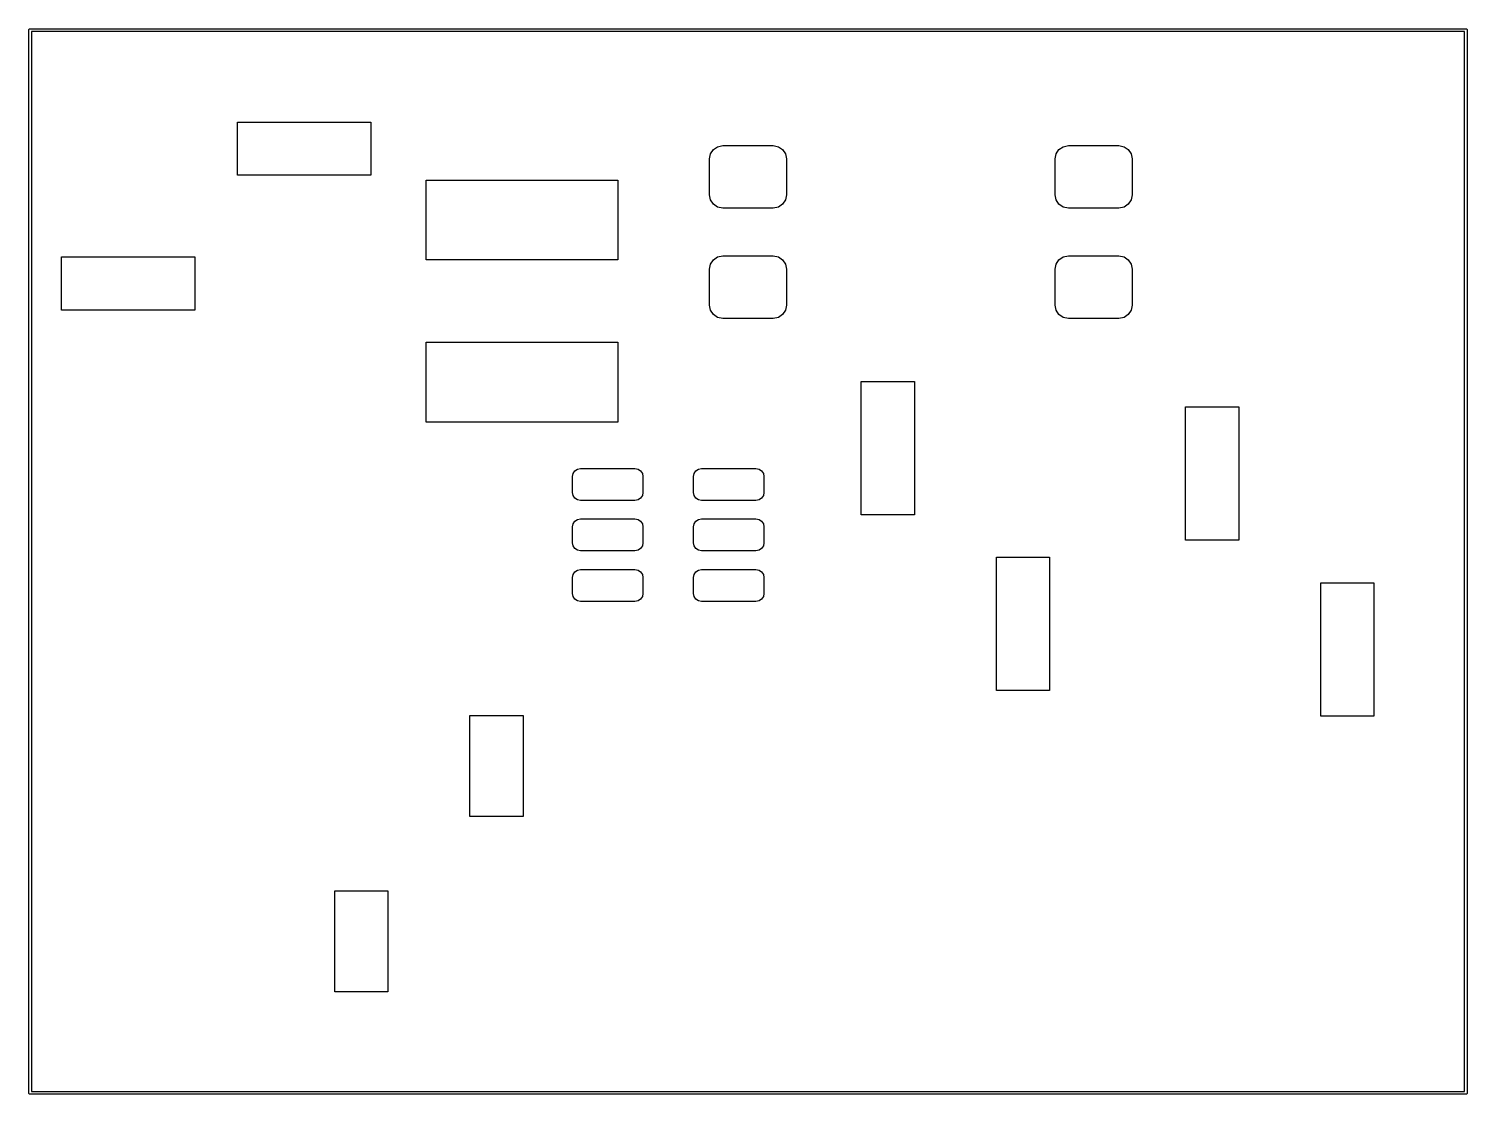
# Model space of a CAD drawing. Header units: millimetres. Extents: x 20 to 47, y -40 to -20.
import ezdxf

# ---------------------------------------------------------------- set-up
doc = ezdxf.new("R2010")
doc.units = ezdxf.units.MM
doc.layers.add('Edge.Cuts', color=254, linetype='CONTINUOUS', true_color=0xd0d2cd)
doc.layers.add('F.Mask', color=201, linetype='CONTINUOUS', true_color=0xd864ff)

msp = doc.modelspace()

# ---------------------------------------------------------------- linework, layer by layer
at = {"layer": 'Edge.Cuts', "linetype": 'CONTINUOUS'}
for p, q in [((19.975, -20), (19.976903, -19.990433)), ((19.975, -40), (19.975, -20)), ((19.976903, -19.990433), (19.990433, -19.976903)), ((19.990433, -19.976903), (20, -19.975)), ((20, -19.975), (47, -19.975)), ((47, -19.975), (47.009567, -19.976903)), ((47.009567, -19.976903), (47.023097, -19.990433)), ((47.023097, -19.990433), (47.025, -20)), ((47.025, -20), (47.025, -40)), ((20.025, -20.025), (20.025, -39.975)), ((46.975, -20.025), (20.025, -20.025)), ((46.975, -39.975), (46.975, -20.025)), ((19.976903, -40.009567), (19.975, -40)), ((19.990433, -40.023097), (19.976903, -40.009567)), ((20, -40.025), (19.990433, -40.023097)), ((47, -40.025), (20, -40.025)), ((20.025, -39.975), (46.975, -39.975)), ((47.009567, -40.023097), (47, -40.025)), ((47.023097, -40.009567), (47.009567, -40.023097)), ((47.025, -40), (47.023097, -40.009567))]:
    msp.add_line(p, q, dxfattribs=at)
at = {"layer": 'F.Mask', "linetype": 'CONTINUOUS'}
for p, q in [((23.9, -22.73), (23.9, -21.73)), ((23.9, -21.73), (26.41, -21.73)), ((26.41, -21.73), (26.41, -22.73)), ((32.929329, -22.194029), (33.025, -22.174999)), ((33.025, -22.174999), (33.975, -22.174999)), ((33.975, -22.174999), (34.070671, -22.194029)), ((39.429329, -22.19403), (39.525, -22.175)), ((39.525, -22.175), (40.475, -22.175)), ((40.475, -22.175), (40.570671, -22.19403)), ((32.775, -22.424999), (32.79403, -22.329328)), ((32.775, -23.099999), (32.775, -22.424999)), ((32.79403, -22.329328), (32.848223, -22.248222)), ((32.848223, -22.248222), (32.929329, -22.194029)), ((34.070671, -22.194029), (34.151777, -22.248222)), ((34.151777, -22.248222), (34.20597, -22.329328)), ((34.20597, -22.329328), (34.225, -22.424999)), ((34.225, -22.424999), (34.225, -23.099999)), ((39.275, -22.425), (39.29403, -22.329329)), ((39.275, -23.1), (39.275, -22.425)), ((39.29403, -22.329329), (39.348223, -22.248223)), ((39.348223, -22.248223), (39.429329, -22.19403)), ((40.570671, -22.19403), (40.651777, -22.248223)), ((40.651777, -22.248223), (40.70597, -22.329329)), ((40.70597, -22.329329), (40.725, -22.425)), ((40.725, -22.425), (40.725, -23.1)), ((26.41, -22.73), (23.9, -22.73)), ((27.45, -24.325), (27.45, -22.825)), ((27.45, -22.825), (31.05, -22.825)), ((31.05, -22.825), (31.05, -24.325)), ((32.79403, -23.19567), (32.775, -23.099999)), ((32.848223, -23.276776), (32.79403, -23.19567)), ((34.20597, -23.19567), (34.151777, -23.276776)), ((34.225, -23.099999), (34.20597, -23.19567)), ((39.29403, -23.195671), (39.275, -23.1)), ((39.348223, -23.276777), (39.29403, -23.195671)), ((40.70597, -23.195671), (40.651777, -23.276777)), ((40.725, -23.1), (40.70597, -23.195671)), ((32.929329, -23.330969), (32.848223, -23.276776)), ((33.025, -23.349999), (32.929329, -23.330969)), ((33.975, -23.349999), (33.025, -23.349999)), ((34.070671, -23.330969), (33.975, -23.349999)), ((34.151777, -23.276776), (34.070671, -23.330969)), ((39.429329, -23.33097), (39.348223, -23.276777)), ((39.525, -23.35), (39.429329, -23.33097)), ((40.475, -23.35), (39.525, -23.35)), ((40.570671, -23.33097), (40.475, -23.35)), ((40.651777, -23.276777), (40.570671, -23.33097)), ((20.59, -25.27), (20.59, -24.27)), ((20.59, -24.27), (23.1, -24.27)), ((23.1, -24.27), (23.1, -25.27)), ((31.05, -24.325), (27.45, -24.325)), ((32.79403, -24.404329), (32.848223, -24.323223)), ((32.848223, -24.323223), (32.929329, -24.26903)), ((32.929329, -24.26903), (33.025, -24.25)), ((33.025, -24.25), (33.975, -24.25)), ((33.975, -24.25), (34.070671, -24.26903)), ((34.070671, -24.26903), (34.151777, -24.323223)), ((34.151777, -24.323223), (34.20597, -24.404329)), ((39.29403, -24.404329), (39.348223, -24.323223)), ((39.348223, -24.323223), (39.429329, -24.26903)), ((39.429329, -24.26903), (39.525, -24.25)), ((39.525, -24.25), (40.475, -24.25)), ((40.475, -24.25), (40.570671, -24.26903)), ((40.570671, -24.26903), (40.651777, -24.323223)), ((40.651777, -24.323223), (40.70597, -24.404329)), ((32.775, -24.5), (32.79403, -24.404329)), ((32.775, -25.175), (32.775, -24.5)), ((34.20597, -24.404329), (34.225, -24.5)), ((34.225, -24.5), (34.225, -25.175)), ((39.275, -24.5), (39.29403, -24.404329)), ((39.275, -25.175), (39.275, -24.5)), ((40.70597, -24.404329), (40.725, -24.5)), ((40.725, -24.5), (40.725, -25.175)), ((23.1, -25.27), (20.59, -25.27)), ((32.79403, -25.270671), (32.775, -25.175)), ((32.848223, -25.351777), (32.79403, -25.270671)), ((32.929329, -25.40597), (32.848223, -25.351777)), ((33.025, -25.425), (32.929329, -25.40597)), ((33.975, -25.425), (33.025, -25.425)), ((34.070671, -25.40597), (33.975, -25.425)), ((34.151777, -25.351777), (34.070671, -25.40597)), ((34.20597, -25.270671), (34.151777, -25.351777)), ((34.225, -25.175), (34.20597, -25.270671)), ((39.29403, -25.270671), (39.275, -25.175)), ((39.348223, -25.351777), (39.29403, -25.270671)), ((39.429329, -25.40597), (39.348223, -25.351777)), ((39.525, -25.425), (39.429329, -25.40597)), ((40.475, -25.425), (39.525, -25.425)), ((40.570671, -25.40597), (40.475, -25.425)), ((40.651777, -25.351777), (40.570671, -25.40597)), ((40.70597, -25.270671), (40.651777, -25.351777)), ((40.725, -25.175), (40.70597, -25.270671)), ((27.45, -27.375001), (27.45, -25.875001)), ((27.45, -25.875001), (31.05, -25.875001)), ((31.05, -25.875001), (31.05, -27.375001)), ((35.63, -29.12), (35.63, -26.61)), ((35.63, -26.61), (36.63, -26.61)), ((36.63, -26.61), (36.63, -29.12)), ((41.73, -29.6), (41.73, -27.09)), ((41.73, -27.09), (42.73, -27.09)), ((42.73, -27.09), (42.73, -29.6)), ((31.05, -27.375001), (27.45, -27.375001)), ((30.199999, -28.4), (30.211417, -28.342597)), ((30.199999, -28.7), (30.199999, -28.4)), ((30.211417, -28.342597), (30.243933, -28.293934)), ((30.243933, -28.293934), (30.292596, -28.261418)), ((30.292596, -28.261418), (30.349999, -28.25)), ((30.349999, -28.25), (31.374999, -28.25)), ((31.374999, -28.25), (31.432402, -28.261418)), ((31.432402, -28.261418), (31.481065, -28.293934)), ((31.481065, -28.293934), (31.513581, -28.342597)), ((31.513581, -28.342597), (31.524999, -28.4)), ((31.524999, -28.4), (31.524999, -28.7)), ((32.475, -28.4), (32.486418, -28.342597)), ((32.475, -28.7), (32.475, -28.4)), ((32.486418, -28.342597), (32.518934, -28.293934)), ((32.518934, -28.293934), (32.567597, -28.261418)), ((32.567597, -28.261418), (32.625, -28.25)), ((32.625, -28.25), (33.65, -28.25)), ((33.65, -28.25), (33.707403, -28.261418)), ((33.707403, -28.261418), (33.756066, -28.293934)), ((33.756066, -28.293934), (33.788582, -28.342597)), ((33.788582, -28.342597), (33.8, -28.4)), ((33.8, -28.4), (33.8, -28.7)), ((30.211417, -28.757403), (30.199999, -28.7)), ((30.243933, -28.806066), (30.211417, -28.757403)), ((30.292596, -28.838582), (30.243933, -28.806066)), ((30.349999, -28.85), (30.292596, -28.838582)), ((31.374999, -28.85), (30.349999, -28.85)), ((31.432402, -28.838582), (31.374999, -28.85)), ((31.481065, -28.806066), (31.432402, -28.838582)), ((31.513581, -28.757403), (31.481065, -28.806066)), ((31.524999, -28.7), (31.513581, -28.757403)), ((32.486418, -28.757403), (32.475, -28.7)), ((32.518934, -28.806066), (32.486418, -28.757403)), ((32.567597, -28.838582), (32.518934, -28.806066)), ((32.625, -28.85), (32.567597, -28.838582)), ((33.65, -28.85), (32.625, -28.85)), ((33.707403, -28.838582), (33.65, -28.85)), ((33.756066, -28.806066), (33.707403, -28.838582)), ((33.788582, -28.757403), (33.756066, -28.806066)), ((33.8, -28.7), (33.788582, -28.757403)), ((30.243933, -29.243934), (30.292596, -29.211418)), ((30.292596, -29.211418), (30.349999, -29.2)), ((30.349999, -29.2), (31.374999, -29.2)), ((31.374999, -29.2), (31.432402, -29.211418)), ((31.432402, -29.211418), (31.481065, -29.243934)), ((32.518934, -29.243934), (32.567597, -29.211418)), ((32.567597, -29.211418), (32.625, -29.2)), ((32.625, -29.2), (33.65, -29.2)), ((33.65, -29.2), (33.707403, -29.211418)), ((33.707403, -29.211418), (33.756066, -29.243934)), ((36.63, -29.12), (35.63, -29.12)), ((30.199999, -29.35), (30.211417, -29.292597)), ((30.199999, -29.65), (30.199999, -29.35)), ((30.211417, -29.292597), (30.243933, -29.243934)), ((31.481065, -29.243934), (31.513581, -29.292597)), ((31.513581, -29.292597), (31.524999, -29.35)), ((31.524999, -29.35), (31.524999, -29.65)), ((32.475, -29.35), (32.486418, -29.292597)), ((32.475, -29.65), (32.475, -29.35)), ((32.486418, -29.292597), (32.518934, -29.243934)), ((33.756066, -29.243934), (33.788582, -29.292597)), ((33.788582, -29.292597), (33.8, -29.35)), ((33.8, -29.35), (33.8, -29.65)), ((30.211417, -29.707403), (30.199999, -29.65)), ((30.243933, -29.756066), (30.211417, -29.707403)), ((31.513581, -29.707403), (31.481065, -29.756066)), ((31.524999, -29.65), (31.513581, -29.707403)), ((32.486418, -29.707403), (32.475, -29.65)), ((32.518934, -29.756066), (32.486418, -29.707403)), ((33.788582, -29.707403), (33.756066, -29.756066)), ((33.8, -29.65), (33.788582, -29.707403)), ((42.73, -29.6), (41.73, -29.6)), ((30.292596, -29.788582), (30.243933, -29.756066)), ((30.349999, -29.8), (30.292596, -29.788582)), ((31.374999, -29.8), (30.349999, -29.8)), ((31.432402, -29.788582), (31.374999, -29.8)), ((31.481065, -29.756066), (31.432402, -29.788582)), ((32.567597, -29.788582), (32.518934, -29.756066)), ((32.625, -29.8), (32.567597, -29.788582)), ((33.65, -29.8), (32.625, -29.8)), ((33.707403, -29.788582), (33.65, -29.8)), ((33.756066, -29.756066), (33.707403, -29.788582)), ((38.17, -32.43), (38.17, -29.92)), ((38.17, -29.92), (39.17, -29.92)), ((39.17, -29.92), (39.17, -32.43)), ((30.199999, -30.3), (30.211417, -30.242597)), ((30.211417, -30.242597), (30.243933, -30.193934)), ((30.243933, -30.193934), (30.292596, -30.161418)), ((30.292596, -30.161418), (30.349999, -30.15)), ((30.349999, -30.15), (31.374999, -30.15)), ((31.374999, -30.15), (31.432402, -30.161418)), ((31.432402, -30.161418), (31.481065, -30.193934)), ((31.481065, -30.193934), (31.513581, -30.242597)), ((31.513581, -30.242597), (31.524999, -30.3)), ((32.475, -30.3), (32.486418, -30.242597)), ((32.486418, -30.242597), (32.518934, -30.193934)), ((32.518934, -30.193934), (32.567597, -30.161418)), ((32.567597, -30.161418), (32.625, -30.15)), ((32.625, -30.15), (33.65, -30.15)), ((33.65, -30.15), (33.707403, -30.161418)), ((33.707403, -30.161418), (33.756066, -30.193934)), ((33.756066, -30.193934), (33.788582, -30.242597)), ((33.788582, -30.242597), (33.8, -30.3)), ((30.199999, -30.6), (30.199999, -30.3)), ((31.524999, -30.3), (31.524999, -30.6)), ((32.475, -30.6), (32.475, -30.3)), ((33.8, -30.3), (33.8, -30.6)), ((44.27, -32.91), (44.27, -30.4)), ((44.27, -30.4), (45.27, -30.4)), ((45.27, -30.4), (45.27, -32.91)), ((30.211417, -30.657403), (30.199999, -30.6)), ((30.243933, -30.706066), (30.211417, -30.657403)), ((30.292596, -30.738582), (30.243933, -30.706066)), ((30.349999, -30.75), (30.292596, -30.738582)), ((31.374999, -30.75), (30.349999, -30.75)), ((31.432402, -30.738582), (31.374999, -30.75)), ((31.481065, -30.706066), (31.432402, -30.738582)), ((31.513581, -30.657403), (31.481065, -30.706066)), ((31.524999, -30.6), (31.513581, -30.657403)), ((32.486418, -30.657403), (32.475, -30.6)), ((32.518934, -30.706066), (32.486418, -30.657403)), ((32.567597, -30.738582), (32.518934, -30.706066)), ((32.625, -30.75), (32.567597, -30.738582)), ((33.65, -30.75), (32.625, -30.75)), ((33.707403, -30.738582), (33.65, -30.75)), ((33.756066, -30.706066), (33.707403, -30.738582)), ((33.788582, -30.657403), (33.756066, -30.706066)), ((33.8, -30.6), (33.788582, -30.657403)), ((39.17, -32.43), (38.17, -32.43)), ((28.27, -34.8), (28.27, -32.9)), ((28.27, -32.9), (29.27, -32.9)), ((29.27, -32.9), (29.27, -34.8)), ((45.27, -32.91), (44.27, -32.91)), ((29.27, -34.8), (28.27, -34.8)), ((25.73, -38.1), (25.73, -36.2)), ((25.73, -36.2), (26.73, -36.2)), ((26.73, -36.2), (26.73, -38.1)), ((26.73, -38.1), (25.73, -38.1))]:
    msp.add_line(p, q, dxfattribs=at)

doc.saveas('drawing.dxf')
